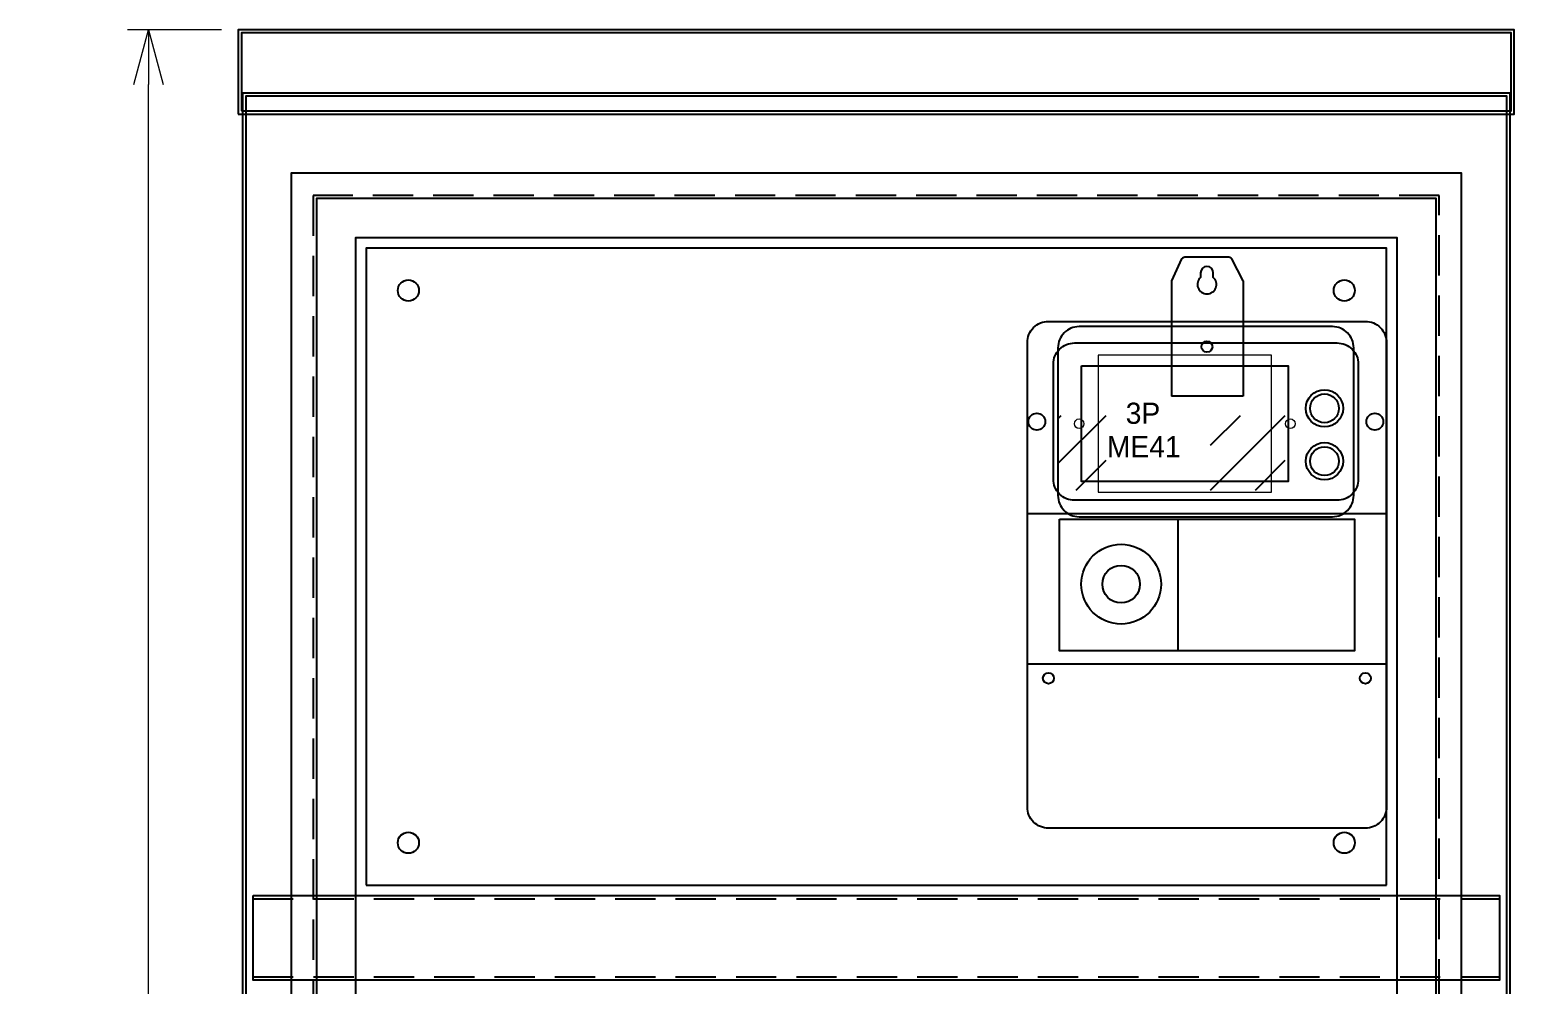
# Model space of a CAD drawing. Header units: millimetres. Extents: x -208796 to -83323, y 30910 to 103951.
# Drawn here: x -100601 to -99898, y 40028 to 40480 of the extents above; entities that cross this region are included whole.
import ezdxf

# ---------------------------------------------------------------- set-up
doc = ezdxf.new("R2010")
doc.units = ezdxf.units.MM
doc.header["$LTSCALE"] = 3
doc.linetypes.add('HIDDEN', pattern=[9.525, 6.35, -3.175])
for name, color, linetype in [('@.DM. NÉT CHÍNH', 7, 'Continuous'), ('@.VISIBLE', 7, 'Continuous'), ('equipments', 2, 'Continuous'), ('TEXT', 7, 'Continuous')]:
    doc.layers.add(name, color=color, linetype=linetype)
doc.styles.add('Ann_w01', font='romans.shx', dxfattribs={"width": 0.6, "bigfont": 'chineset.shx'})
doc.styles.add('STYLE1', font='', dxfattribs={"height": 20})
doc.styles.get('STYLE1').set_extended_font_data('.VnTeknicalH')
doc.dimstyles.new('Dim 01_SC20', dxfattribs={"dimscale": 20, "dimtxt": 2, "dimasz": 1.3, "dimexe": 0.5, "dimexo": 0.5, "dimgap": 0.5, "dimtad": 1, "dimdec": 1, "dimzin": 12, "dimdsep": 46, "dimtxsty": 'Ann_w01', "dimblk": 'OPEN30', "dimcen": 1.5, "dimclrd": 6, "dimclre": 6, "dimclrt": 3, "dimadec": 1, "dimazin": 3, "dimtm": 1e-09, "dimtfac": 1, "dimtdec": 1, "dimtix": 1, "dimtmove": 0, "dimatfit": 3, "dimldrblk": 'OPEN30', "dimfxl": 0, "dimtolj": 1, "dimlwd": 20, "dimlwe": 20, "dimarcsym": 0})

# ---------------------------------------------------------------- blocks, each defined once
blk = doc.blocks.new('ME41 Front')
at = {"layer": 'equipments'}
for p, q in [((-16.71, 181.64), (-16.71, 126.95)), ((17.09, 181.64), (17.09, 126.95)), ((17.09, 126.95), (-16.71, 126.95)), ((-13.71, 68.72), (-13.71, 6.43))]:
    blk.add_line(p, q, dxfattribs=at)
blk.add_lwpolyline([(17.09, 181.64), (11.86, 191.96, 0.194387), (9.77, 192.81), (-9.88, 192.81, 0.194387), (-11.97, 191.96), (-16.71, 181.64)], format="xyb", dxfattribs=at)
for points in [[(-3, 185.37), (-3, 183.22, 2.618034), (3, 183.22), (3, 185.37, 1)], [(-75, 162.37), (75, 162.37, -0.414214), (85, 152.37), (85, -67.63, -0.414214), (75, -77.63), (-75, -77.63, -0.414214), (-85, -67.63), (-85, 152.37, -0.414214)], [(-62.68, 152.14), (61.64, 152.14, -0.414214), (71.64, 142.14), (71.64, 87.64, -0.414214), (61.64, 77.64), (-62.68, 77.64, -0.414214), (-72.68, 87.64), (-72.68, 142.14, -0.414214)]]:
    blk.add_lwpolyline(points, format="xyb", close=True, dxfattribs=at)
for points in [[(-59.45, 141.26), (38.45, 141.26), (38.45, 86.59), (-59.45, 86.59)], [(-85, 71.43), (85, 71.43), (85, 0), (-85, 0)], [(-69.75, 68.72), (69.9, 68.72), (69.9, 6.43), (-69.75, 6.43)]]:
    blk.add_lwpolyline(points, close=True, dxfattribs=at)
for centre, radius in [((0, 150.37), 2.6), ((55.62, 121.18), 8.81), ((55.62, 121.18), 6.81), ((55.62, 96.16), 8.81), ((55.62, 96.16), 6.81), ((-40.62, 37.94), 18.89), ((-40.62, 37.94), 8.89), ((-75, -6.63), 2.6), ((75, -6.63), 2.6)]:
    blk.add_circle(centre, radius, dxfattribs=at)
at = {"layer": 'TEXT', "style": 'STYLE1'}
for s, p in [('3P', (-38.44, 113.86)), ('ME41', (-47.35, 98.04))]:
    blk.add_text(s, height=10, dxfattribs=at).set_placement(p)
blk = doc.blocks.new('A$C77b30689')
at = {"color": 6, "linetype": 'Continuous', "lineweight": 0}
blk.add_lwpolyline([(93.25, 65), (11.25, 65), (11.25, 0), (93.25, 0)], close=True, dxfattribs=at)
at = {"color": 6, "lineweight": 0}
for centre in [(2.25, 32.5), (102.25, 32.5)]:
    blk.add_circle(centre, 2.25, dxfattribs=at)
blk = doc.blocks.new('Mica cong to (loai to)')
h = blk.add_hatch()
h.set_pattern_fill('GOST_GLASS', color=4, scale=10)
h.set_pattern_definition([(45, (-51251.755, -40602.39), (84.852814, 0), [50, -70]), (45, (-51230.54, -40602.39), (84.852814, 0), [20, -100]), (45, (-51251.755, -40581.18), (84.852814, 0), [20, -100])])
h.paths.add_polyline_path([(-70, -35, 0.414214), (-60, -45), (60, -45, 0.414214), (70, -35), (70, 35, 0.414214), (60, 45), (-60, 45, 0.414214), (-70, 35)])
at = {"color": 1}
blk.add_lwpolyline([(-60, -45), (60, -45, 0.414214), (70, -35), (70, 35, 0.414214), (60, 45), (-60, 45, 0.414214), (-70, 35), (-70, -35, 0.414214)], format="xyb", close=True, dxfattribs=at)
for centre in [(-80, 0), (80, 0)]:
    blk.add_circle(centre, 4, dxfattribs=at)
blk = doc.blocks.new('_Open30')
at = {"color": 0, "linetype": 'ByBlock', "lineweight": -2}
for p, q in [((-1, 0.268), (0, 0)), ((0, 0), (-1, -0.268)), ((0, 0), (-1, 0))]:
    blk.add_line(p, q, dxfattribs=at)
blk = doc.blocks.new('*D173')
at = {"layer": '@.VISIBLE', "color": 6, "lineweight": 20}
for p, q in [((-100510.3, 40480.41), (-100554.8, 40480.41)), ((-100544.8, 39356.41), (-100544.8, 40454.41)), ((-100510.3, 39330.41), (-100554.8, 39330.41))]:
    blk.add_line(p, q, dxfattribs=at)
at = {"layer": 'Defpoints', "color": 0}
for p in [(-100544.8, 40480.41), (-100500.3, 40480.41), (-100500.3, 39330.41)]:
    blk.add_point(p, dxfattribs=at)
at = {"layer": '@.VISIBLE', "color": 6, "lineweight": 20, "xscale": 26, "yscale": 26, "zscale": 26}
for p, rotation in [((-100544.8, 40480.41), 90), ((-100544.8, 39330.41), 270)]:
    blk.add_blockref('_Open30', p, dxfattribs=dict(at, rotation=rotation))
at = {"layer": '@.VISIBLE', "color": 3, "insert": (-100574.8, 39905.41), "char_height": 40, "attachment_point": 5, "rotation": 90, "style": 'Ann_w01'}
blk.add_mtext('\\A1;1150', dxfattribs=at)

msp = doc.modelspace()

# ---------------------------------------------------------------- linework, layer by layer
at = {"layer": '@.DM. NÉT CHÍNH', "color": 6, "linetype": 'HIDDEN'}
for p, q in [((-100495.3, 40068.88), (-99905.3, 40068.88)), ((-100495.3, 40031.88), (-99905.3, 40031.88))]:
    msp.add_line(p, q, dxfattribs=at)
at = {"layer": '@.DM. NÉT CHÍNH', "color": 6}
msp.add_lwpolyline([(-100495.3, 40070.38), (-99905.3, 40070.38), (-99905.3, 40030.38), (-100495.3, 40030.38)], close=True, dxfattribs=at)
at = {"layer": '@.VISIBLE', "color": 151}
msp.add_line((-100441.8, 40075.38), (-99958.8, 40075.38), dxfattribs=at)
at = {"layer": '@.VISIBLE', "color": 1}
for points in [[(-100502.3, 40440.41), (-99898.3, 40440.41), (-99898.3, 40480.41), (-100502.3, 40480.41)], [(-100500.8, 40441.91), (-99899.8, 40441.91), (-99899.8, 40478.91), (-100500.8, 40478.91)]]:
    msp.add_lwpolyline(points, close=True, dxfattribs=at)
at = {"layer": '@.VISIBLE'}
for points in [[(-100500.3, 39330.41), (-99900.3, 39330.41), (-99900.3, 40450.41), (-100500.3, 40450.41)], [(-100498.8, 39331.91), (-99901.8, 39331.91), (-99901.8, 40448.91), (-100498.8, 40448.91)]]:
    msp.add_lwpolyline(points, close=True, dxfattribs=at)
at = {"layer": '@.VISIBLE', "color": 6}
for points in [[(-100477.3, 39353.41), (-99923.3, 39353.41), (-99923.3, 40412.41), (-100477.3, 40412.41)], [(-100465.3, 39365.41), (-99935.3, 39365.41), (-99935.3, 40400.41), (-100465.3, 40400.41)], [(-100446.8, 39383.91), (-99953.8, 39383.91), (-99953.8, 40381.91), (-100446.8, 40381.91)]]:
    msp.add_lwpolyline(points, close=True, dxfattribs=at)
at = {"layer": '@.VISIBLE', "color": 6, "linetype": 'HIDDEN'}
msp.add_lwpolyline([(-100466.8, 39363.91), (-99933.8, 39363.91), (-99933.8, 40401.91), (-100466.8, 40401.91)], close=True, dxfattribs=at)
at = {"layer": '@.VISIBLE', "color": 151}
msp.add_lwpolyline([(-99958.8, 40075.38), (-99958.8, 40376.91), (-100441.8, 40376.91), (-100441.8, 40075.38)], dxfattribs=at)
for centre in [(-100421.8, 40356.91), (-99978.8, 40356.91), (-100421.8, 40095.38), (-99978.8, 40095.38)]:
    msp.add_circle(centre, 5, dxfattribs=at)

# ---------------------------------------------------------------- block references
msp.add_blockref('Mica cong to (loai to)', (-100044.33, 40294.79))
at = {"color": 3}
msp.add_blockref('A$C77b30689', (-100106.56, 40261.33), dxfattribs=at)
at = {"layer": 'equipments'}
msp.add_blockref('ME41 Front', (-100043.8, 40179.91), dxfattribs=at)

# ---------------------------------------------------------------- dimensions: what is measured, and where the dimension line sits
at = {"layer": '@.VISIBLE'}
dim = msp.add_linear_dim(base=(-100544.8, 40480.41), p1=(-100500.3, 39330.41), p2=(-100500.3, 40480.41), angle=90, dimstyle='Dim 01_SC20', dxfattribs=at)
dim.commit()
dim.dimension.update_dxf_attribs({"geometry": '*D173', "text_midpoint": (-100574.8, 39905.41)})

doc.saveas('drawing.dxf')
